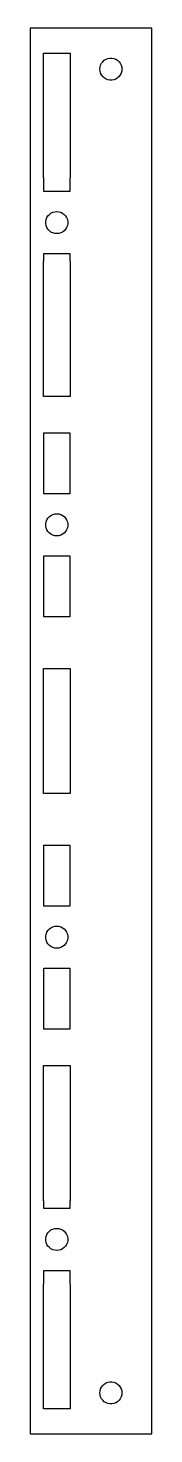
# Model space of a CAD drawing. Header units: metres. Extents: x -6 to 23, y -171 to 171.
import ezdxf

# ---------------------------------------------------------------- set-up
doc = ezdxf.new("R2010")
doc.units = ezdxf.units.M

msp = doc.modelspace()

# ---------------------------------------------------------------- linework, layer by layer
for p, q in [((23.25, 171.3), (-6.5, 171.3)), ((-6.5, 171.3), (-6.5, -171.3)), ((23.25, -171.3), (23.25, 171.3)), ((-3.25, 134.784), (-3.25, 165.216)), ((-3.25, 165.216), (3.25, 165.216)), ((3.25, 165.216), (3.25, 134.784)), ((10.55, 161.3), (10.596, 161.796)), ((10.596, 160.804), (10.55, 161.3)), ((10.596, 161.796), (10.7323, 162.275)), ((10.7323, 162.275), (10.9544, 162.721)), ((10.9544, 162.721), (11.2547, 163.119)), ((11.2547, 163.119), (11.6229, 163.455)), ((11.6229, 163.455), (12.0465, 163.717)), ((12.0465, 163.717), (12.5111, 163.897)), ((12.5111, 163.897), (13.0009, 163.988)), ((13.0009, 163.988), (13.4991, 163.988)), ((13.4991, 163.988), (13.9889, 163.897)), ((13.9889, 163.897), (14.4535, 163.717)), ((14.4535, 163.717), (14.8771, 163.455)), ((14.8771, 163.455), (15.2453, 163.119)), ((15.2453, 163.119), (15.5456, 162.721)), ((15.5456, 162.721), (15.7677, 162.275)), ((15.7677, 162.275), (15.904, 161.796)), ((15.904, 161.796), (15.95, 161.3)), ((15.95, 161.3), (15.904, 160.804)), ((10.7323, 160.325), (10.596, 160.804)), ((10.9544, 159.879), (10.7323, 160.325)), ((11.2547, 159.481), (10.9544, 159.879)), ((11.6229, 159.145), (11.2547, 159.481)), ((12.0465, 158.883), (11.6229, 159.145)), ((12.5111, 158.703), (12.0465, 158.883)), ((13.0009, 158.612), (12.5111, 158.703)), ((13.4991, 158.612), (13.0009, 158.612)), ((13.9889, 158.703), (13.4991, 158.612)), ((14.4535, 158.883), (13.9889, 158.703)), ((14.8771, 159.145), (14.4535, 158.883)), ((15.2453, 159.481), (14.8771, 159.145)), ((15.5456, 159.879), (15.2453, 159.481)), ((15.7677, 160.325), (15.5456, 159.879)), ((15.904, 160.804), (15.7677, 160.325)), ((-3.2, 134.784), (-3.25, 134.784)), ((-3.2, 131.457), (-3.2, 134.784)), ((3.25, 134.784), (3.2, 134.784)), ((3.2, 134.784), (3.2, 131.457)), ((3.2, 131.457), (-3.2, 131.457)), ((-2.68848, 124.156), (-2.59692, 124.646)), ((-2.68848, 123.658), (-2.68848, 124.156)), ((-2.59692, 123.168), (-2.68848, 123.658)), ((-2.59692, 124.646), (-2.41693, 125.11)), ((-2.41693, 125.11), (-2.15463, 125.534)), ((-2.15463, 125.534), (-1.81897, 125.902)), ((-1.81897, 125.902), (-1.42136, 126.203)), ((-1.42136, 126.203), (-0.975342, 126.425)), ((-0.975342, 126.425), (-0.496109, 126.561)), ((-0.496109, 126.561), (0, 126.607)), ((0, 126.607), (0.496109, 126.561)), ((0.496109, 126.561), (0.975342, 126.425)), ((0.975342, 126.425), (1.42136, 126.203)), ((1.42136, 126.203), (1.81897, 125.902)), ((1.81897, 125.902), (2.15463, 125.534)), ((2.15463, 125.534), (2.41693, 125.11)), ((2.41693, 125.11), (2.59692, 124.646)), ((2.59692, 124.646), (2.68848, 124.156)), ((2.68848, 123.658), (2.59692, 123.168)), ((2.68848, 124.156), (2.68848, 123.658)), ((-2.41693, 122.704), (-2.59692, 123.168)), ((-2.15463, 122.28), (-2.41693, 122.704)), ((-1.81897, 121.912), (-2.15463, 122.28)), ((-1.42136, 121.611), (-1.81897, 121.912)), ((-0.975342, 121.389), (-1.42136, 121.611)), ((-0.496109, 121.253), (-0.975342, 121.389)), ((0, 121.207), (-0.496109, 121.253)), ((0.496109, 121.253), (0, 121.207)), ((0.975342, 121.389), (0.496109, 121.253)), ((1.42136, 121.611), (0.975342, 121.389)), ((1.81897, 121.912), (1.42136, 121.611)), ((2.15463, 122.28), (1.81897, 121.912)), ((2.41693, 122.704), (2.15463, 122.28)), ((2.59692, 123.168), (2.41693, 122.704)), ((-3.25, 81.5102), (-3.25, 114.49)), ((-3.25, 114.49), (-3.2, 114.49)), ((-3.2, 114.49), (-3.2, 116.357)), ((-3.2, 116.357), (3.2, 116.357)), ((3.2, 116.357), (3.2, 114.49)), ((3.2, 114.49), (3.25, 114.49)), ((3.25, 114.49), (3.25, 81.5102)), ((3.25, 81.5102), (-3.25, 81.5102)), ((-3.2, 57.798), (-3.2, 72.698)), ((-3.2, 72.698), (3.2, 72.698)), ((3.2, 72.698), (3.2, 57.798)), ((3.2, 57.798), (-3.2, 57.798)), ((-2.59692, 50.9869), (-2.41693, 51.4515)), ((-2.41693, 51.4515), (-2.15463, 51.8751)), ((-2.15463, 51.8751), (-1.81897, 52.2433)), ((-1.81897, 52.2433), (-1.42136, 52.5436)), ((-1.42136, 52.5436), (-0.975342, 52.7657)), ((-0.975342, 52.7657), (-0.496109, 52.902)), ((-0.496109, 52.902), (0, 52.948)), ((0, 52.948), (0.496109, 52.902)), ((0.496109, 52.902), (0.975342, 52.7657)), ((0.975342, 52.7657), (1.42136, 52.5436)), ((1.42136, 52.5436), (1.81897, 52.2433)), ((1.81897, 52.2433), (2.15463, 51.8751)), ((2.15463, 51.8751), (2.41693, 51.4515)), ((2.41693, 51.4515), (2.59692, 50.9869)), ((-2.68848, 50.4971), (-2.59692, 50.9869)), ((-2.68848, 49.9989), (-2.68848, 50.4971)), ((-2.59692, 49.5091), (-2.68848, 49.9989)), ((-2.41693, 49.0445), (-2.59692, 49.5091)), ((-2.15463, 48.6209), (-2.41693, 49.0445)), ((-1.81897, 48.2527), (-2.15463, 48.6209)), ((-1.42136, 47.9524), (-1.81897, 48.2527)), ((1.81897, 48.2527), (1.42136, 47.9524)), ((2.15463, 48.6209), (1.81897, 48.2527)), ((2.41693, 49.0445), (2.15463, 48.6209)), ((2.59692, 49.5091), (2.41693, 49.0445)), ((2.59692, 50.9869), (2.68848, 50.4971)), ((2.68848, 49.9989), (2.59692, 49.5091)), ((2.68848, 50.4971), (2.68848, 49.9989)), ((-0.975342, 47.7303), (-1.42136, 47.9524)), ((-0.496109, 47.594), (-0.975342, 47.7303)), ((0, 47.548), (-0.496109, 47.594)), ((0.496109, 47.594), (0, 47.548)), ((0.975342, 47.7303), (0.496109, 47.594)), ((1.42136, 47.9524), (0.975342, 47.7303)), ((-3.2, 27.798), (-3.2, 42.698)), ((-3.2, 42.698), (3.2, 42.698)), ((3.2, 42.698), (3.2, 27.798)), ((3.2, 27.798), (-3.2, 27.798)), ((-3.25, -15.2156), (-3.25, 15.2156)), ((-3.25, 15.2156), (3.25, 15.2156)), ((3.25, 15.2156), (3.25, -15.2156)), ((3.25, -15.2156), (-3.25, -15.2156)), ((-3.2, -42.698), (-3.2, -27.798)), ((-3.2, -27.798), (3.2, -27.798)), ((3.2, -27.798), (3.2, -42.698)), ((3.2, -42.698), (-3.2, -42.698)), ((-1.81897, -48.2527), (-1.42136, -47.9524)), ((-1.42136, -47.9524), (-0.975342, -47.7303)), ((-0.975342, -47.7303), (-0.496109, -47.594)), ((-0.496109, -47.594), (0, -47.548)), ((0, -47.548), (0.496109, -47.594)), ((0.496109, -47.594), (0.975342, -47.7303)), ((0.975342, -47.7303), (1.42136, -47.9524)), ((1.42136, -47.9524), (1.81897, -48.2527)), ((-2.68848, -49.9989), (-2.59692, -49.5091)), ((-2.68848, -50.4971), (-2.68848, -49.9989)), ((-2.59692, -50.9869), (-2.68848, -50.4971)), ((-2.59692, -49.5091), (-2.41693, -49.0445)), ((-2.41693, -51.4515), (-2.59692, -50.9869)), ((-2.41693, -49.0445), (-2.15463, -48.6209)), ((-2.15463, -48.6209), (-1.81897, -48.2527)), ((1.81897, -48.2527), (2.15463, -48.6209)), ((2.15463, -48.6209), (2.41693, -49.0445)), ((2.41693, -49.0445), (2.59692, -49.5091)), ((2.59692, -50.9869), (2.41693, -51.4515)), ((2.59692, -49.5091), (2.68848, -49.9989)), ((2.68848, -50.4971), (2.59692, -50.9869)), ((2.68848, -49.9989), (2.68848, -50.4971)), ((-2.15463, -51.8751), (-2.41693, -51.4515)), ((-1.81897, -52.2433), (-2.15463, -51.8751)), ((-1.42136, -52.5436), (-1.81897, -52.2433)), ((-0.975342, -52.7657), (-1.42136, -52.5436)), ((-0.496109, -52.902), (-0.975342, -52.7657)), ((0, -52.948), (-0.496109, -52.902)), ((0.496109, -52.902), (0, -52.948)), ((0.975342, -52.7657), (0.496109, -52.902)), ((1.42136, -52.5436), (0.975342, -52.7657)), ((1.81897, -52.2433), (1.42136, -52.5436)), ((2.15463, -51.8751), (1.81897, -52.2433)), ((2.41693, -51.4515), (2.15463, -51.8751)), ((-3.2, -72.698), (-3.2, -57.798)), ((-3.2, -57.798), (3.2, -57.798)), ((3.2, -57.798), (3.2, -72.698)), ((3.2, -72.698), (-3.2, -72.698)), ((-3.25, -114.49), (-3.25, -81.5102)), ((-3.25, -81.5102), (3.25, -81.5102)), ((3.25, -81.5102), (3.25, -114.49)), ((-3.2, -114.49), (-3.25, -114.49)), ((-3.2, -116.357), (-3.2, -114.49)), ((3.2, -116.357), (-3.2, -116.357)), ((3.25, -114.49), (3.2, -114.49)), ((3.2, -114.49), (3.2, -116.357)), ((-2.68848, -123.658), (-2.59692, -123.168)), ((-2.59692, -123.168), (-2.41693, -122.704)), ((-2.41693, -122.704), (-2.15463, -122.28)), ((-2.15463, -122.28), (-1.81897, -121.912)), ((-1.81897, -121.912), (-1.42136, -121.611)), ((-1.42136, -121.611), (-0.975342, -121.389)), ((-0.975342, -121.389), (-0.496109, -121.253)), ((-0.496109, -121.253), (0, -121.207)), ((0, -121.207), (0.496109, -121.253)), ((0.496109, -121.253), (0.975342, -121.389)), ((0.975342, -121.389), (1.42136, -121.611)), ((1.42136, -121.611), (1.81897, -121.912)), ((1.81897, -121.912), (2.15463, -122.28)), ((2.15463, -122.28), (2.41693, -122.704)), ((2.41693, -122.704), (2.59692, -123.168)), ((2.59692, -123.168), (2.68848, -123.658)), ((-2.68848, -124.156), (-2.68848, -123.658)), ((-2.59692, -124.646), (-2.68848, -124.156)), ((-2.41693, -125.11), (-2.59692, -124.646)), ((-2.15463, -125.534), (-2.41693, -125.11)), ((-1.81897, -125.902), (-2.15463, -125.534)), ((-1.42136, -126.203), (-1.81897, -125.902)), ((-0.975342, -126.425), (-1.42136, -126.203)), ((-0.496109, -126.561), (-0.975342, -126.425)), ((0, -126.607), (-0.496109, -126.561)), ((0.496109, -126.561), (0, -126.607)), ((0.975342, -126.425), (0.496109, -126.561)), ((1.42136, -126.203), (0.975342, -126.425)), ((1.81897, -125.902), (1.42136, -126.203)), ((2.15463, -125.534), (1.81897, -125.902)), ((2.41693, -125.11), (2.15463, -125.534)), ((2.59692, -124.646), (2.41693, -125.11)), ((2.68848, -124.156), (2.59692, -124.646)), ((2.68848, -123.658), (2.68848, -124.156)), ((-3.2, -134.784), (-3.2, -131.457)), ((-3.2, -131.457), (3.2, -131.457)), ((3.2, -131.457), (3.2, -134.784)), ((-3.25, -165.216), (-3.25, -134.784)), ((-3.25, -134.784), (-3.2, -134.784)), ((3.2, -134.784), (3.25, -134.784)), ((3.25, -134.784), (3.25, -165.216)), ((10.55, -161.3), (10.596, -160.804)), ((10.596, -160.804), (10.7323, -160.325)), ((10.7323, -160.325), (10.9544, -159.879)), ((10.9544, -159.879), (11.2547, -159.481)), ((11.2547, -159.481), (11.6229, -159.145)), ((11.6229, -159.145), (12.0465, -158.883)), ((12.0465, -158.883), (12.5111, -158.703)), ((12.5111, -158.703), (13.0009, -158.612)), ((13.0009, -158.612), (13.4991, -158.612)), ((13.4991, -158.612), (13.9889, -158.703)), ((13.9889, -158.703), (14.4535, -158.883)), ((14.4535, -158.883), (14.8771, -159.145)), ((14.8771, -159.145), (15.2453, -159.481)), ((15.2453, -159.481), (15.5456, -159.879)), ((15.5456, -159.879), (15.7677, -160.325)), ((15.7677, -160.325), (15.904, -160.804)), ((15.904, -160.804), (15.95, -161.3)), ((10.596, -161.796), (10.55, -161.3)), ((10.7323, -162.275), (10.596, -161.796)), ((10.9544, -162.721), (10.7323, -162.275)), ((11.2547, -163.119), (10.9544, -162.721)), ((11.6229, -163.455), (11.2547, -163.119)), ((12.0465, -163.717), (11.6229, -163.455)), ((12.5111, -163.897), (12.0465, -163.717)), ((13.0009, -163.988), (12.5111, -163.897)), ((13.4991, -163.988), (13.0009, -163.988)), ((13.9889, -163.897), (13.4991, -163.988)), ((14.4535, -163.717), (13.9889, -163.897)), ((14.8771, -163.455), (14.4535, -163.717)), ((15.2453, -163.119), (14.8771, -163.455)), ((15.5456, -162.721), (15.2453, -163.119)), ((15.7677, -162.275), (15.5456, -162.721)), ((15.904, -161.796), (15.7677, -162.275)), ((15.95, -161.3), (15.904, -161.796)), ((3.25, -165.216), (-3.25, -165.216)), ((-6.5, -171.3), (23.25, -171.3))]:
    msp.add_line(p, q)

doc.saveas('drawing.dxf')
